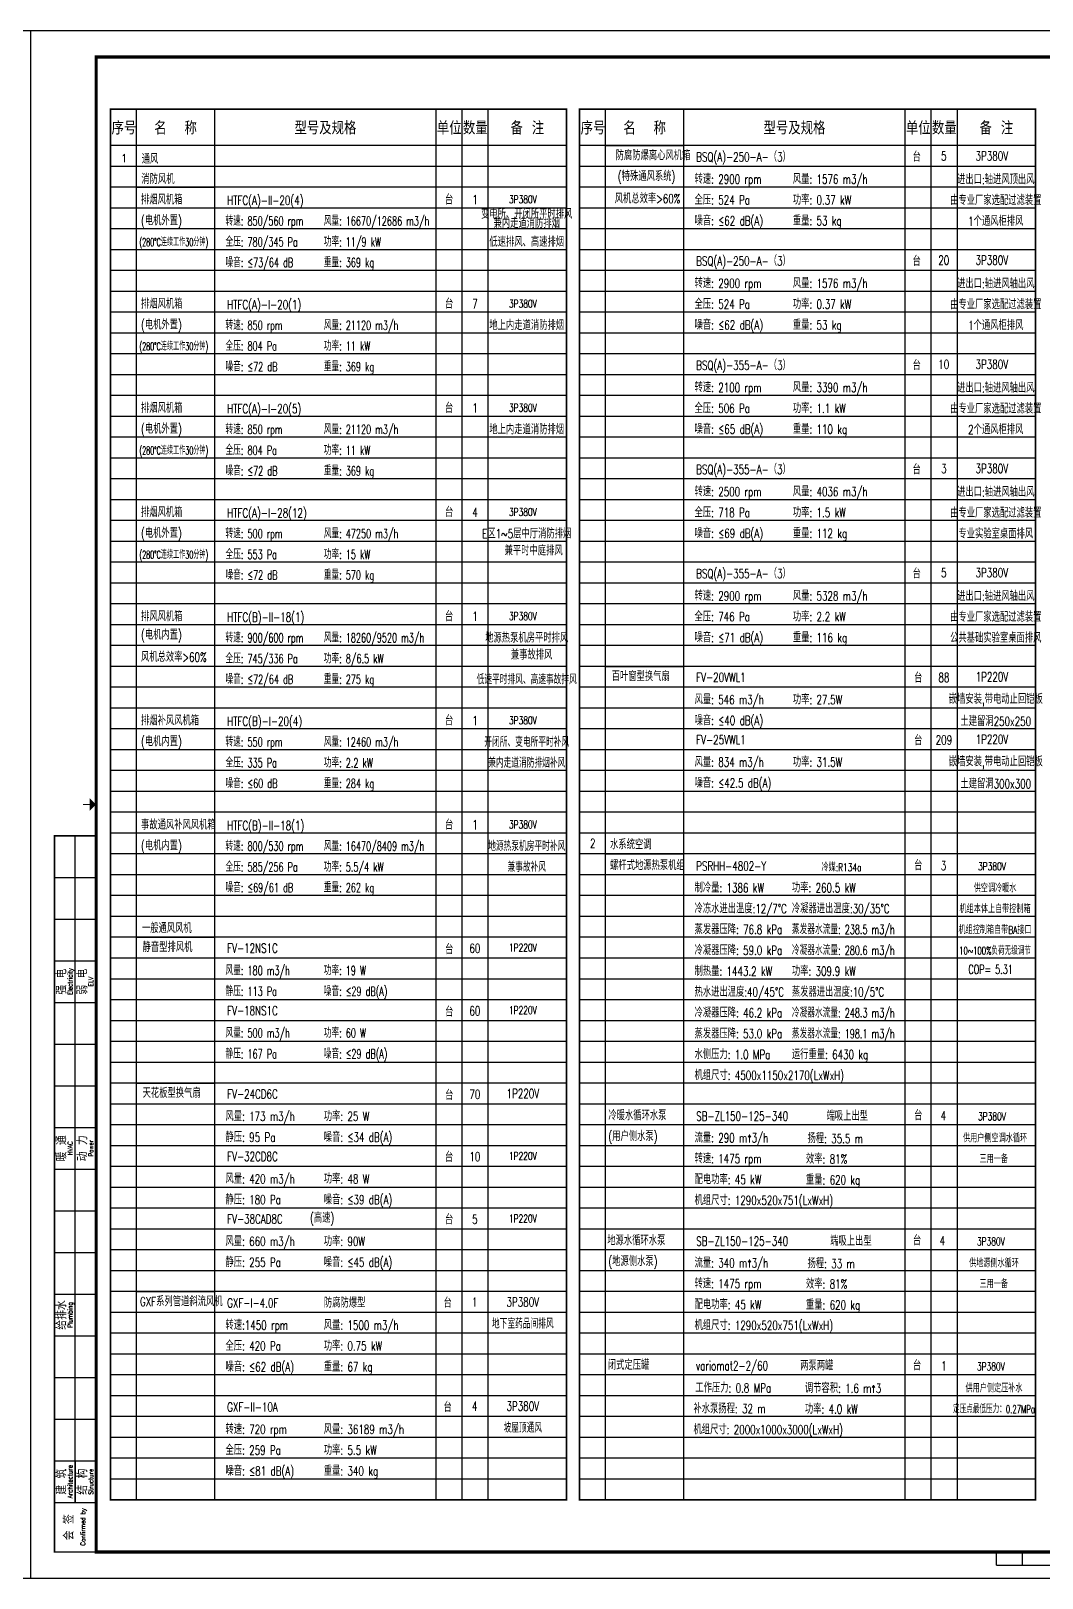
# Model space of a CAD drawing. Extents: x -345393 to -54719, y 203828 to 476815.
# Drawn here: x -261293 to -222493, y 410839 to 470239 of the extents above; entities that cross this region are included whole.
import ezdxf
from ezdxf.enums import TextEntityAlignment as Align

# ---------------------------------------------------------------- set-up
doc = ezdxf.new("R2010")
doc.units = 0
doc.header["$LTSCALE"] = 1000
doc.header["$MEASUREMENT"] = 0
doc.layers.get('0').update_dxf_attribs({"color": 252, "linetype": 'CONTINUOUS'})
doc.layers.get('Defpoints').update_dxf_attribs({"color": 252, "linetype": 'CONTINUOUS'})
doc.layers.add('图框', color=252, linetype='CONTINUOUS')
doc.layers.add('暖通-公共-材料表', color=3, linetype='CONTINUOUS')
doc.styles.add('HZ-ZG', font='romans.shx', dxfattribs={"width": 0.8, "bigfont": 'hzf.shx'})
doc.styles.add('M-TEXT2', font='romanc.shx', dxfattribs={"width": 0.8, "bigfont": 'hzf.shx'})
doc.styles.add('TKZ2_tjkts.shx', font='tjromant.shx', dxfattribs={"bigfont": 'tjkts.shx'})

# ---------------------------------------------------------------- blocks, each defined once
blk = doc.blocks.new('材料表')
for p, q in [((1000, 0), (1000, 53400)), ((4000, 0), (4000, 53400)), ((12500, 0), (12500, 53400)), ((13500, 0), (13500, 53400)), ((14500, 0), (14500, 53400)), ((17500, 52000), (0, 52000)), ((17500, 51200), (0, 51200)), ((17500, 50400), (0, 50400)), ((17500, 49600), (0, 49600)), ((17500, 48800), (0, 48800)), ((17500, 48000), (0, 48000)), ((17500, 47200), (0, 47200)), ((17500, 46400), (0, 46400)), ((17500, 45600), (0, 45600)), ((17500, 44800), (0, 44800)), ((17500, 44000), (0, 44000)), ((17500, 43200), (0, 43200)), ((17500, 42400), (0, 42400)), ((17500, 41600), (0, 41600)), ((17500, 40800), (0, 40800)), ((17500, 40000), (0, 40000)), ((17500, 39200), (0, 39200)), ((17500, 38400), (0, 38400)), ((17500, 37600), (0, 37600)), ((17500, 36800), (0, 36800)), ((17500, 36000), (0, 36000)), ((17500, 35200), (0, 35200)), ((17500, 34400), (0, 34400)), ((17500, 33600), (0, 33600)), ((17500, 32800), (0, 32800)), ((17500, 32000), (0, 32000)), ((17500, 31200), (0, 31200)), ((17500, 30400), (0, 30400)), ((17500, 29600), (0, 29600)), ((17500, 28800), (0, 28800)), ((17500, 28000), (0, 28000)), ((17500, 27200), (0, 27200)), ((17500, 26400), (0, 26400)), ((17500, 25600), (0, 25600)), ((17500, 24800), (0, 24800)), ((17500, 24000), (0, 24000)), ((17500, 23200), (0, 23200)), ((17500, 22400), (0, 22400)), ((17500, 21600), (0, 21600)), ((17500, 20800), (0, 20800)), ((17500, 20000), (0, 20000)), ((17500, 19200), (0, 19200)), ((17500, 18400), (0, 18400)), ((17500, 17600), (0, 17600)), ((17500, 16800), (0, 16800)), ((17500, 16000), (0, 16000)), ((17500, 15200), (0, 15200)), ((17500, 14400), (0, 14400)), ((17500, 13600), (0, 13600)), ((17500, 12800), (0, 12800)), ((17500, 12000), (0, 12000)), ((17500, 11200), (0, 11200)), ((17500, 10400), (0, 10400)), ((17500, 9600), (0, 9600)), ((17500, 8800), (0, 8800)), ((17500, 8000), (0, 8000)), ((17500, 7200), (0, 7200)), ((17500, 6400), (0, 6400)), ((17500, 5600), (0, 5600)), ((17500, 4800), (0, 4800)), ((17500, 4000), (0, 4000)), ((17500, 3200), (0, 3200)), ((17500, 2400), (0, 2400)), ((17500, 1600), (0, 1600)), ((17500, 800), (0, 800))]:
    blk.add_line(p, q)
at = {"const_width": 60}
blk.add_lwpolyline([(0, 53400), (17500, 53400), (17500, 0), (0, 0)], close=True, dxfattribs=at)
at = {"style": 'TKZ2_tjkts.shx'}
for s, p in [('序号', (521, 52700)), ('名  称', (2500, 52700)), ('型号及规格', (8250, 52700)), ('单位', (13000, 52700)), ('数量', (14000, 52700)), ('备 注', (16000, 52700))]:
    blk.add_text(s, height=500, dxfattribs=at).set_placement(p, align=Align.MIDDLE)

msp = doc.modelspace()

# ---------------------------------------------------------------- linework, layer by layer
for p, q in [((-259592.68459, 413739.01057), (-259592.68459, 439339.01057)), ((-260392.68459, 437739.01057), (-258792.68459, 437739.01057)), ((-260392.68459, 436139.01057), (-258792.68459, 436139.01057)), ((-260392.68459, 434539.01057), (-258792.68459, 434539.01057)), ((-260392.68459, 432939.01057), (-258792.68459, 432939.01057)), ((-260392.68459, 431339.01057), (-258792.68459, 431339.01057)), ((-260392.68459, 429739.01057), (-258792.68459, 429739.01057)), ((-260392.68459, 428139.01057), (-258792.68459, 428139.01057)), ((-260392.68459, 426539.01057), (-258792.68459, 426539.01057)), ((-260392.68459, 424939.01057), (-258792.68459, 424939.01057)), ((-260392.68459, 423339.01057), (-258792.68459, 423339.01057)), ((-260392.68459, 421739.01057), (-258792.68459, 421739.01057)), ((-260392.68459, 420139.01057), (-258792.68459, 420139.01057)), ((-260392.68459, 418539.01057), (-258792.68459, 418539.01057)), ((-260392.68459, 416939.01057), (-258792.68459, 416939.01057)), ((-260392.68459, 415339.01057), (-258792.68459, 415339.01057)), ((-259592.68459, 415339.01057), (-259592.68459, 413739.01057)), ((-260392.68459, 413739.01057), (-258792.68459, 413739.01057))]:
    msp.add_line(p, q)
at = {"layer": 'Defpoints'}
msp.add_lwpolyline([(-258792.68459, 469239.01057), (-186192.68459, 469239.01057), (-186192.68459, 411839.01057), (-258792.68459, 411839.01057)], close=True, dxfattribs=at)
msp.add_lwpolyline([(-258792.68459, 469239.01057), (-186192.68459, 469239.01057), (-186192.68459, 411839.01057), (-258792.68459, 411839.01057)], close=True, dxfattribs=at)
at = {"layer": '图框'}
for p, q in [((-261292.68459, 470239.01057), (-345392.68459, 470239.01057)), ((-261292.68459, 410839.01057), (-261292.68459, 470239.01057)), ((-177192.68459, 470239.01057), (-261292.68459, 470239.01057)), ((-261292.68459, 410839.01057), (-261292.68459, 470239.01057)), ((-224242.68459, 411339.01057), (-224242.68459, 411839.01057)), ((-223242.68459, 411339.01057), (-223242.68459, 411839.01057)), ((-224242.68459, 411339.01057), (-214242.68459, 411339.01057)), ((-345392.68459, 410839.01057), (-261292.68459, 410839.01057)), ((-261292.68459, 410839.01057), (-177192.68459, 410839.01057))]:
    msp.add_line(p, q, dxfattribs=at)
at = {"layer": '图框', "const_width": 120}
msp.add_lwpolyline([(-178192.68459, 469239.01057), (-258792.68459, 469239.01057), (-258792.68459, 411839.01057), (-178192.68459, 411839.01057)], close=True, dxfattribs=at)
at = {"layer": '图框'}
for points, const_width in [([(-259042.68459, 440539.01057), (-259292.68459, 440539.01057)], 30), ([(-258792.68459, 411839.01057), (-260392.68459, 411839.01057), (-260392.68459, 439339.01057), (-258792.68459, 439339.01057)], 60)]:
    msp.add_lwpolyline(points, dxfattribs=dict(at, const_width=const_width))
msp.add_solid([(-259042.68459, 440289.01057), (-259042.68459, 440789.01057), (-258792.68459, 440539.01057)], dxfattribs=at)
at = {"layer": '暖通-公共-材料表'}
for p, q in [((-239242.68459, 465839.01057), (-236242.68459, 465839.01057)), ((-257242.68459, 464239.01057), (-254242.68459, 464239.01057)), ((-239242.68459, 445839.01057), (-236242.68459, 445839.01057)), ((-239242.68459, 438639.01057), (-236242.68459, 438639.01057)), ((-239242.68459, 438639.01057), (-236242.68459, 438639.01057)), ((-239242.68459, 438639.01057), (-236242.68459, 438639.01057)), ((-239242.68459, 438639.01057), (-236242.68459, 438639.01057)), ((-257242.68459, 435439.01057), (-254242.68459, 435439.01057)), ((-257242.68459, 429839.01057), (-254242.68459, 429839.01057)), ((-257242.68459, 421839.01057), (-254242.68459, 421839.01057))]:
    msp.add_line(p, q, dxfattribs=at)

# ---------------------------------------------------------------- block references
for p in [(-258242.68459, 413839.01057), (-240242.68459, 413839.01057)]:
    msp.add_blockref('材料表', p)

# ---------------------------------------------------------------- texts
at = {"style": 'TKZ2_tjkts.shx', "width": 0.8}
for s, p in [('Electricity', (-259790.24222, 433739.01057)), ('ELV', (-258990.24222, 433739.01057)), ('HVAC', (-259790.24222, 427339.01057)), ('Power', (-258990.24222, 427339.01057)), ('Plumbing', (-259790.24222, 420939.01057)), ('Architecture', (-259790.24222, 414539.01057)), ('Structure', (-258990.24222, 414539.01057)), ('Confirmed by', (-259297.89161, 412800.16762))]:
    msp.add_text(s, height=180, rotation=90, dxfattribs=at).set_placement(p, align=Align.MIDDLE_CENTER)
at = {"style": 'TKZ2_tjkts.shx'}
for s, p in [('强 电', (-260113.34463, 433739.01057)), ('弱 电', (-259313.34463, 433739.01057)), ('暖 通', (-260113.34463, 427339.01057)), ('动 力', (-259313.34463, 427339.01057)), ('给排水', (-260113.34463, 420939.01057)), ('建 筑', (-260113.34463, 414539.01057)), ('结 构', (-259313.34463, 414539.01057)), ('会 签', (-259830.92024, 412789.01057))]:
    msp.add_text(s, height=360, rotation=90, dxfattribs=at).set_placement(p, align=Align.MIDDLE_CENTER)
at = {"layer": '暖通-公共-材料表', "style": 'M-TEXT2'}
msp.add_text('1', height=300, dxfattribs=at).set_placement((-257839.16067, 465205.62862))
for s, height, width, p in [('通风', 350, 0.7, (-257044.82662, 465143.56586)), ('防腐防爆离心风机箱', 350, 0.7, (-238856.86547, 465279.20509)), ('消防风机', 350, 0.7, (-257056.40805, 464368.56916)), ('(特殊通风系统)', 350, 0.7, (-238770.50599, 464479.20509)), ('排烟风机箱', 350, 0.7, (-257070.29189, 463580.39874)), ('HTFC(A)-II-20(4)', 350, 0.7, (-253763.72383, 463558.0749)), ('风机总效率>60%', 350, 0.7, (-238891.18799, 463621.75691)), ('(电机外置)', 350, 0.7, (-257070.29189, 462780.39874)), ('转速: 850/560 rpm', 350, 0.65, (-253828.42802, 462764.4224)), ('风量: 16670/12686 m3/h', 350, 0.65, (-250056.95083, 462764.4224)), ('(280%%DC连续工作30分钟)', 300, 0.6, (-257133.82861, 461980.39874)), ('全压: 780/345 Pa', 350, 0.65, (-253828.42802, 461964.4224)), ('功率: 11/9 kW', 350, 0.65, (-250056.95083, 461964.4224)), ('噪音: ≤73/64 dB', 350, 0.65, (-253828.42802, 461173.06424)), ('重量: 369 kg', 350, 0.65, (-250056.95083, 461173.06424)), ('排烟风机箱', 350, 0.7, (-257070.29189, 459580.39874)), ('HTFC(A)-I-20(1)', 350, 0.7, (-253763.72383, 459558.0749)), ('(电机外置)', 350, 0.7, (-257070.29189, 458780.39874)), ('风量: 21120 m3/h', 350, 0.65, (-250056.95083, 458764.4224)), ('转速: 850 rpm', 350, 0.65, (-253828.42802, 458764.4224)), ('(280%%DC连续工作30分钟)', 300, 0.6, (-257133.82861, 457980.39874)), ('全压: 804 Pa', 350, 0.65, (-253828.42802, 457964.4224)), ('功率: 11 kW', 350, 0.65, (-250056.95083, 457964.4224)), ('噪音: ≤72 dB', 350, 0.65, (-253828.42802, 457173.06424)), ('重量: 369 kg', 350, 0.65, (-250056.95083, 457173.06424)), ('排烟风机箱', 350, 0.7, (-257070.29189, 455580.39874)), ('HTFC(A)-I-20(5)', 350, 0.7, (-253763.72383, 455558.0749)), ('(电机外置)', 350, 0.7, (-257070.29189, 454780.39874)), ('转速: 850 rpm', 350, 0.65, (-253828.42802, 454764.4224)), ('风量: 21120 m3/h', 350, 0.65, (-250056.95083, 454764.4224)), ('(280%%DC连续工作30分钟)', 300, 0.6, (-257133.82861, 453980.39874)), ('全压: 804 Pa', 350, 0.65, (-253828.42802, 453964.4224)), ('功率: 11 kW', 350, 0.65, (-250056.95083, 453964.4224)), ('噪音: ≤72 dB', 350, 0.65, (-253828.42802, 453173.06424)), ('重量: 369 kg', 350, 0.65, (-250056.95083, 453173.06424)), ('排烟风机箱', 350, 0.7, (-257070.29189, 451580.39874)), ('HTFC(A)-I-28(12)', 350, 0.7, (-253763.72383, 451558.0749)), ('(电机外置)', 350, 0.7, (-257070.29189, 450780.39874)), ('转速: 500 rpm', 350, 0.65, (-253828.42802, 450764.4224)), ('风量: 47250 m3/h', 350, 0.65, (-250056.95083, 450764.4224)), ('(280%%DC连续工作30分钟)', 300, 0.6, (-257133.82861, 449980.39874)), ('全压: 553 Pa', 350, 0.65, (-253828.42802, 449964.4224)), ('功率: 15 kW', 350, 0.65, (-250056.95083, 449964.4224)), ('兼平时中庭排风', 350, 0.7, (-243117.6105, 450105.99207)), ('噪音: ≤72 dB', 350, 0.65, (-253828.42802, 449173.06424)), ('重量: 570 kg', 350, 0.65, (-250056.95083, 449173.06424)), ('排风风机箱', 350, 0.7, (-257070.29189, 447580.39874)), ('HTFC(B)-II-18(1)', 350, 0.7, (-253763.72383, 447558.0749)), ('(电机内置)', 350, 0.7, (-257070.29189, 446876.08405)), ('转速: 900/600 rpm', 350, 0.65, (-253828.42802, 446764.4224)), ('风量: 18260/9520 m3/h', 350, 0.65, (-250056.95083, 446764.4224)), ('风机总效率>60%', 350, 0.7, (-257070.29189, 446021.75691)), ('全压: 745/336 Pa', 350, 0.65, (-253828.42802, 445964.4224)), ('功率: 8/6.5 kW', 350, 0.65, (-250056.95083, 445964.4224)), ('兼事故排风', 350, 0.7, (-242875.78989, 446105.99207)), ('噪音: ≤72/64 dB', 350, 0.65, (-253828.42802, 445173.06424)), ('重量: 275 kg', 350, 0.65, (-250056.95083, 445173.06424)), ('百叶窗型换气扇', 350, 0.7, (-239008.57644, 445279.76122)), ('FV-20VWL1', 350, 0.7, (-235763.72383, 445249.43307)), ('风量: 546 m3/h', 350, 0.7, (-235828.42802, 444389.4224)), ('功率: 27.5W', 350, 0.7, (-232056.95083, 444389.4224)), ('排烟补风风机箱', 350, 0.7, (-257070.29189, 443580.39874)), ('HTFC(B)-I-20(4)', 350, 0.7, (-253763.72383, 443558.0749)), ('噪音: ≤40 dB(A)', 350, 0.7, (-235827.50872, 443589.4224)), ('(电机内置)', 350, 0.7, (-257070.29189, 442780.39874)), ('转速: 550 rpm', 350, 0.65, (-253828.42802, 442764.4224)), ('风量: 12460 m3/h', 350, 0.65, (-250056.95083, 442764.4224)), ('FV-25VWL1', 350, 0.7, (-235763.72383, 442849.43307)), ('全压: 335 Pa', 350, 0.65, (-253828.42802, 441964.4224)), ('功率: 2.2 kW', 350, 0.65, (-250056.95083, 441964.4224)), ('风量: 834 m3/h', 350, 0.7, (-235828.42802, 441989.4224)), ('功率: 31.5W', 350, 0.7, (-232056.95083, 441989.4224)), ('噪音: ≤60 dB', 350, 0.65, (-253828.42802, 441173.06424)), ('重量: 284 kg', 350, 0.65, (-250056.95083, 441173.06424)), ('噪音: ≤42.5 dB(A)', 350, 0.7, (-235827.50872, 441189.4224)), ('事故通风补风风机箱', 350, 0.7, (-257070.29189, 439580.39874)), ('HTFC(B)-II-18(1)', 350, 0.7, (-253763.72383, 439558.0749)), ('(电机内置)', 350, 0.7, (-257070.29189, 438780.39874)), ('转速: 800/530 rpm', 350, 0.65, (-253828.42802, 438764.4224)), ('风量: 16470/8409 m3/h', 350, 0.65, (-250056.95083, 438764.4224)), ('2', 350, 0.7, (-239839.16067, 438870.96929)), ('水系统空调', 350, 0.7, (-239070.29189, 438821.75691)), ('全压: 585/256 Pa', 350, 0.65, (-253828.42802, 437964.4224)), ('功率: 5.5/4 kW', 350, 0.65, (-250056.95083, 437964.4224)), ('螺杆式地源热泵机组', 350, 0.7, (-239070.29189, 438021.75691)), ('PSRHH-4802-Y', 350, 0.7, (-235763.72383, 437999.43307)), ('噪音: ≤69/61 dB', 350, 0.65, (-253828.42802, 437173.06424)), ('重量: 262 kg', 350, 0.65, (-250056.95083, 437173.06424)), ('制冷量: 1386 kW', 350, 0.7, (-235828.42802, 437164.4224)), ('功率: 260.5 kW', 350, 0.7, (-232093.00958, 437164.4224)), ('冷冻水进出温度:12/7%%DC', 350, 0.7, (-235828.42802, 436364.4224)), ('冷凝器进出温度:30/35%%DC', 350, 0.7, (-232093.00958, 436364.4224)), ('一般通风风机', 350, 0.7, (-257035.96425, 435608.48029)), ('蒸发器压降: 76.8 kPa', 350, 0.7, (-235828.42802, 435564.4224)), ('蒸发器水流量: 238.5 m3/h', 350, 0.65, (-232093.00958, 435564.4224)), ('静音型排风机', 350, 0.7, (-257008.57644, 434879.76122)), ('FV-12NS1C', 350, 0.7, (-253763.72383, 434849.43307)), ('冷凝器压降: 59.0 kPa', 350, 0.7, (-235828.42802, 434764.4224)), ('冷凝器水流量: 280.6 m3/h', 350, 0.65, (-232093.00958, 434764.4224)), ('风量: 180 m3/h', 350, 0.65, (-253828.42802, 433989.4224)), ('功率: 19 W', 350, 0.65, (-250056.95083, 433989.4224)), ('制热量: 1443.2 kW', 350, 0.7, (-235828.42802, 433964.4224)), ('功率: 309.9 kW', 350, 0.7, (-232093.00958, 433964.4224)), ('静压: 113 Pa', 350, 0.65, (-253828.42802, 433189.4224)), ('噪音: ≤29 dB(A)', 350, 0.65, (-250056.95083, 433189.4224)), ('热水进出温度:40/45%%DC', 350, 0.7, (-235828.42802, 433164.4224)), ('蒸发器进出温度:10/5%%DC', 350, 0.7, (-232093.00958, 433164.4224)), ('FV-18NS1C', 350, 0.7, (-253763.72383, 432449.43307)), ('冷凝器压降: 46.2 kPa', 350, 0.7, (-235828.42802, 432364.4224)), ('冷凝器水流量: 248.3 m3/h', 350, 0.65, (-232093.00958, 432364.4224)), ('风量: 500 m3/h', 350, 0.65, (-253828.42802, 431589.4224)), ('功率: 60 W', 350, 0.65, (-250056.95083, 431589.4224)), ('蒸发器压降: 53.0 kPa', 350, 0.7, (-235828.42802, 431564.4224)), ('蒸发器水流量: 198.1 m3/h', 350, 0.65, (-232093.00958, 431564.4224)), ('静压: 167 Pa', 350, 0.65, (-253828.42802, 430789.4224)), ('噪音: ≤29 dB(A)', 350, 0.65, (-250056.95083, 430789.4224)), ('水侧压力: 1.0 MPa', 350, 0.7, (-235828.42802, 430764.4224)), ('运行重量: 6430 kg', 350, 0.7, (-232093.00958, 430764.4224)), ('机组尺寸: 4500x1150x2170(LxWxH)', 350, 0.7, (-235828.42802, 429964.4224)), ('天花板型换气扇', 350, 0.7, (-257008.57644, 429279.76122)), ('FV-24CD6C', 350, 0.7, (-253763.72383, 429249.43307)), ('风量: 173 m3/h', 350, 0.7, (-253828.42802, 428389.4224)), ('功率: 25 W', 350, 0.7, (-250056.95083, 428389.4224)), ('冷暖水循环水泵', 350, 0.7, (-239135.1652, 428421.75691)), ('SB-ZL150-125-340', 350, 0.7, (-235763.72383, 428399.43307)), ('端吸上出型', 350, 0.7, (-230763.23361, 428399.43307)), ('静压: 95 Pa', 350, 0.7, (-253828.42802, 427589.4224)), ('噪音: ≤34 dB(A)', 350, 0.7, (-250056.95083, 427589.4224)), ('(用户侧水泵)', 350, 0.7, (-239135.1652, 427621.75691)), ('流量: 290 m^ 3/h', 350, 0.7, (-235828.42802, 427564.4224)), ('扬程: 35.5 m', 350, 0.7, (-231492.36866, 427537.74752)), ('FV-32CD8C', 350, 0.7, (-253763.72383, 426849.43307)), ('转速: 1475 rpm', 350, 0.7, (-235828.42802, 426764.4224)), ('效率: 81%', 350, 0.7, (-231553.103, 426749.95521)), ('风量: 420 m3/h', 350, 0.7, (-253828.42802, 425989.4224)), ('功率: 48 W', 350, 0.7, (-250056.95083, 425989.4224)), ('配电功率: 45 kW', 350, 0.7, (-235828.42802, 425964.4224)), ('重量: 620 kg', 350, 0.7, (-231553.103, 425949.95521)), ('静压: 180 Pa', 350, 0.7, (-253828.42802, 425189.4224)), ('噪音: ≤39 dB(A)', 350, 0.7, (-250056.95083, 425189.4224)), ('机组尺寸: 1290x520x751(LxWxH)', 350, 0.7, (-235828.42802, 425164.4224)), ('FV-38CAD8C', 350, 0.7, (-253763.72383, 424449.43307)), ('(高速)', 350, 0.7, (-250582.94831, 424489.03417)), ('风量: 660 m3/h', 350, 0.7, (-253828.42802, 423589.4224)), ('功率: 90W', 350, 0.7, (-250056.95083, 423589.4224)), ('地源水循环水泵', 350, 0.7, (-239176.68329, 423621.75691)), ('SB-ZL150-125-340', 350, 0.7, (-235763.72383, 423599.43307)), ('端吸上出型', 350, 0.7, (-230623.52109, 423599.43307)), ('静压: 255 Pa', 350, 0.7, (-253828.42802, 422789.4224)), ('噪音: ≤45 dB(A)', 350, 0.7, (-250056.95083, 422789.4224)), ('(地源侧水泵)', 350, 0.7, (-239135.1652, 422821.75691)), ('流量: 340 m^ 3/h', 350, 0.7, (-235828.42802, 422764.4224)), ('扬程: 33 m', 350, 0.7, (-231492.36866, 422737.74752)), ('转速: 1475 rpm', 350, 0.7, (-235828.42802, 421964.4224)), ('效率: 81%', 350, 0.7, (-231553.103, 421949.95521)), ('GXF系列管道斜流风机', 350, 0.7, (-257107.73442, 421279.20509)), ('GXF-I-4.0F', 350, 0.7, (-253763.72383, 421228.19817)), ('防腐防爆型', 350, 0.7, (-250051.50293, 421228.19817)), ('配电功率: 45 kW', 350, 0.7, (-235828.42802, 421164.4224)), ('重量: 620 kg', 350, 0.7, (-231553.103, 421149.95521)), ('转速:1450 rpm', 350, 0.7, (-253828.42802, 420373.06424)), ('风量: 1500 m3/h', 350, 0.7, (-250056.95083, 420373.06424)), ('机组尺寸: 1290x520x751(LxWxH)', 350, 0.7, (-235828.42802, 420364.4224)), ('全压: 420 Pa', 350, 0.7, (-253828.42802, 419573.06424)), ('功率: 0.75 kW', 350, 0.7, (-250056.95083, 419573.06424)), ('噪音: ≤62 dB(A)', 350, 0.7, (-253828.42802, 418773.06424)), ('重量: 67 kg', 350, 0.7, (-250056.95083, 418773.06424)), ('闭式定压罐', 350, 0.7, (-239155.91911, 418839.57761)), ('variomat2-2/60', 350, 0.7, (-235778.75074, 418814.23841)), ('两泵两罐', 350, 0.7, (-231776.75647, 418814.23841)), ('1', 350, 0.7, (-226358.68056, 418810.29213)), ('工作压力: 0.8 MPa', 350, 0.7, (-235798.17043, 417964.4224)), ('调节容积: 1.6 m^ 3', 350, 0.7, (-231594.62108, 417949.95521)), ('GXF-II-10A', 350, 0.7, (-253763.72383, 417228.19817)), ('补水泵扬程: 32 m', 350, 0.7, (-235869.94611, 417164.4224)), ('功率: 4.0 kW', 350, 0.7, (-231594.62108, 417149.95521)), ('转速: 720 rpm', 350, 0.7, (-253828.42802, 416373.06424)), ('风量: 36189 m3/h', 350, 0.7, (-250056.95083, 416373.06424)), ('机组尺寸: 2000x1000x3000(LxWxH)', 350, 0.7, (-235869.94611, 416364.4224)), ('全压: 259 Pa', 350, 0.7, (-253828.42802, 415573.06424)), ('功率: 5.5 kW', 350, 0.7, (-250056.95083, 415573.06424)), ('噪音: ≤81 dB(A)', 350, 0.7, (-253828.42802, 414773.06424)), ('重量: 340 kg', 350, 0.7, (-250056.95083, 414773.06424))]:
    msp.add_text(s, height=height, dxfattribs=dict(at, width=width)).set_placement(p)
at = {"layer": '暖通-公共-材料表', "color": 10, "style": 'M-TEXT2', "width": 0.7}
for s, p in [('BSQ(A)-250-A-（3）', (-235763.72383, 465228.19817)), ('转速: 2900 rpm', (-235828.42802, 464373.06424)), ('风量: 1576 m3/h', (-232056.95083, 464373.06424)), ('全压: 524 Pa', (-235828.42802, 463573.06424)), ('功率: 0.37 kW', (-232056.95083, 463573.06424)), ('噪音: ≤62 dB(A)', (-235828.42802, 462773.06424)), ('重量: 53 kg', (-232056.95083, 462773.06424)), ('BSQ(A)-250-A-（3）', (-235763.72383, 461228.19817)), ('转速: 2900 rpm', (-235828.42802, 460373.06424)), ('风量: 1576 m3/h', (-232056.95083, 460373.06424)), ('全压: 524 Pa', (-235828.42802, 459573.06424)), ('功率: 0.37 kW', (-232056.95083, 459573.06424)), ('噪音: ≤62 dB(A)', (-235828.42802, 458773.06424)), ('重量: 53 kg', (-232056.95083, 458773.06424)), ('BSQ(A)-355-A-（3）', (-235763.72383, 457228.19817)), ('风量: 3390 m3/h', (-232056.95083, 456373.06424)), ('转速: 2100 rpm', (-235828.42802, 456373.06424)), ('全压: 506 Pa', (-235828.42802, 455573.06424)), ('功率: 1.1 kW', (-232056.95083, 455573.06424)), ('噪音: ≤65 dB(A)', (-235828.42802, 454773.06424)), ('重量: 110 kg', (-232056.95083, 454773.06424)), ('BSQ(A)-355-A-（3）', (-235763.72383, 453228.19817)), ('转速: 2500 rpm', (-235828.42802, 452373.06424)), ('风量: 4036 m3/h', (-232056.95083, 452373.06424)), ('全压: 718 Pa', (-235828.42802, 451573.06424)), ('功率: 1.5 kW', (-232056.95083, 451573.06424)), ('噪音: ≤69 dB(A)', (-235828.42802, 450773.06424)), ('重量: 112 kg', (-232056.95083, 450773.06424)), ('BSQ(A)-355-A-（3）', (-235763.72383, 449228.19817)), ('转速: 2900 rpm', (-235828.42802, 448373.06424)), ('风量: 5328 m3/h', (-232056.95083, 448373.06424)), ('全压: 746 Pa', (-235828.42802, 447573.06424)), ('功率: 2.2 kW', (-232056.95083, 447573.06424)), ('噪音: ≤71 dB(A)', (-235828.42802, 446773.06424)), ('重量: 116 kg', (-232056.95083, 446773.06424))]:
    msp.add_text(s, height=350, dxfattribs=at).set_placement(p)
for s, p in [('台', (-227301.88243, 465434.29453)), ('5', (-226264.01944, 465437.10678)), ('3P380V', (-224418.00314, 465438.69621)), ('进出口:轴进风顶出风', (-224267.82072, 464570.6957)), ('由专业厂家选配过滤装置', (-224267.82072, 463770.6957)), ('1个通风柜排风', (-224267.82072, 462970.6957)), ('台', (-227301.88243, 461434.29453)), ('20', (-226264.01944, 461437.10678)), ('3P380V', (-224418.00314, 461438.69621)), ('进出口:轴进风轴出风', (-224267.82072, 460570.6957)), ('由专业厂家选配过滤装置', (-224267.82072, 459770.6957)), ('1个通风柜排风', (-224267.82072, 458970.6957)), ('台', (-227301.88243, 457434.29453)), ('10', (-226264.01944, 457437.10678)), ('3P380V', (-224418.00314, 457438.69621)), ('进出口:轴进风轴出风', (-224267.82072, 456570.6957)), ('由专业厂家选配过滤装置', (-224267.82072, 455770.6957)), ('2个通风柜排风', (-224267.82072, 454970.6957)), ('台', (-227301.88243, 453434.29453)), ('3', (-226264.01944, 453437.10678)), ('3P380V', (-224418.00314, 453438.69621)), ('进出口:轴进风轴出风', (-224267.82072, 452570.6957)), ('由专业厂家选配过滤装置', (-224267.82072, 451770.6957)), ('专业实验室桌面排风', (-224267.82072, 450970.6957)), ('台', (-227301.88243, 449434.29453)), ('5', (-226264.01944, 449437.10678)), ('3P380V', (-224418.00314, 449438.69621)), ('进出口:轴进风轴出风', (-224267.82072, 448570.6957)), ('由专业厂家选配过滤装置', (-224267.82072, 447770.6957)), ('公共基础实验室桌面排风', (-224267.82072, 446970.6957))]:
    msp.add_text(s, height=350, dxfattribs=at).set_placement(p, align=Align.MIDDLE)
at = {"layer": '暖通-公共-材料表'}
for s, height, style, width, p in [('台', 350, 'M-TEXT2', 0.7, (-245244.45529, 463792.93636)), ('1', 350, 'M-TEXT2', 0.7, (-244249.63114, 463760.18134)), ('3P380V', 300, 'M-TEXT2', 0.7, (-242413.80124, 463770.6957)), ('变电所、开闭所平时排风', 350, 'M-TEXT2', 0.7, (-242267.82072, 463246.01037)), ('兼内走道消防排烟', 350, 'M-TEXT2', 0.7, (-242267.82072, 462889.13029)), ('低速排风、高速排烟', 350, 'M-TEXT2', 0.7, (-242267.82072, 462170.6957)), ('台', 350, 'M-TEXT2', 0.7, (-245244.45529, 459792.93636)), ('7', 350, 'M-TEXT2', 0.7, (-244249.63114, 459760.18134)), ('3P380V', 300, 'M-TEXT2', 0.7, (-242413.80124, 459770.6957)), ('地上内走道消防排烟', 350, 'M-TEXT2', 0.7, (-242267.82072, 458970.6957)), ('台', 350, 'M-TEXT2', 0.7, (-245244.45529, 455792.93636)), ('1', 350, 'M-TEXT2', 0.7, (-244249.63114, 455760.18134)), ('3P380V', 300, 'M-TEXT2', 0.7, (-242413.80124, 455770.6957)), ('地上内走道消防排烟', 350, 'M-TEXT2', 0.7, (-242267.82072, 454970.6957)), ('台', 350, 'M-TEXT2', 0.7, (-245244.45529, 451792.93636)), ('4', 350, 'M-TEXT2', 0.7, (-244249.63114, 451760.18134)), ('3P380V', 300, 'M-TEXT2', 0.7, (-242413.80124, 451770.6957)), ('E区1~5层中厅消防排烟', 350, 'M-TEXT2', 0.7, (-242267.82072, 450970.6957)), ('台', 350, 'M-TEXT2', 0.7, (-245244.45529, 447792.93636)), ('1', 350, 'M-TEXT2', 0.7, (-244249.63114, 447760.18134)), ('3P380V', 300, 'M-TEXT2', 0.7, (-242413.80124, 447770.6957)), ('地源热泵机房平时排风', 350, 'M-TEXT2', 0.7, (-242267.82072, 446970.6957)), ('低速平时排风、高速事故排风', 350, 'M-TEXT2', 0.65, (-242267.82072, 445370.6957)), ('台', 350, 'M-TEXT2', 0.7, (-227244.45529, 445434.29453)), ('88', 350, 'M-TEXT2', 0.7, (-226258.55087, 445415.30331)), ('1P220V', 350, 'M-TEXT2', 0.7, (-224413.80124, 445441.38296)), ('嵌墙安装,带电动止回铠板', 350, 'M-TEXT2', 0.7, (-224267.82072, 444570.6957)), ('台', 350, 'M-TEXT2', 0.7, (-245244.45529, 443792.93636)), ('1', 350, 'M-TEXT2', 0.7, (-244249.63114, 443760.18134)), ('3P380V', 300, 'M-TEXT2', 0.7, (-242413.80124, 443770.6957)), ('土建留洞250x250', 350, 'M-TEXT2', 0.7, (-224267.82072, 443770.6957)), ('开闭所、变电所平时补风', 350, 'M-TEXT2', 0.65, (-242267.82072, 442970.6957)), ('台', 350, 'M-TEXT2', 0.7, (-227244.45529, 443034.29453)), ('209', 350, 'M-TEXT2', 0.7, (-226258.55087, 443015.30331)), ('1P220V', 350, 'M-TEXT2', 0.7, (-224413.80124, 443041.38296)), ('兼内走道消防排烟补风', 350, 'M-TEXT2', 0.65, (-242267.82072, 442170.6957)), ('嵌墙安装,带电动止回铠板', 350, 'M-TEXT2', 0.7, (-224267.82072, 442170.6957)), ('土建留洞300x300', 350, 'M-TEXT2', 0.7, (-224267.82072, 441370.6957)), ('台', 350, 'M-TEXT2', 0.7, (-245244.45529, 439792.93636)), ('1', 350, 'M-TEXT2', 0.7, (-244249.63114, 439760.18134)), ('3P380V', 300, 'M-TEXT2', 0.7, (-242413.80124, 439770.6957)), ('地源热泵机房平时补风', 350, 'M-TEXT2', 0.65, (-242267.82072, 438970.6957)), ('台', 350, 'M-TEXT2', 0.7, (-227244.45529, 438234.29453)), ('兼事故补风', 350, 'M-TEXT2', 0.65, (-242267.82072, 438170.6957)), ('冷媒:R134a', 300, 'M-TEXT2', 0.7, (-230187.45301, 438162.05386)), ('3', 350, 'M-TEXT2', 0.7, (-226276.47315, 438193.27121)), ('3P380V', 300, 'M-TEXT2', 0.7, (-224413.80124, 438162.05386)), ('供空调冷暖水', 300, 'M-TEXT2', 0.7, (-224294.88148, 437362.05386)), ('机组本体上自带控制箱', 300, 'M-TEXT2', 0.7, (-224294.88148, 436562.05386)), ('机组控制箱自带BA接口', 300, 'M-TEXT2', 0.7, (-224294.88148, 435762.05386)), ('台', 350, 'M-TEXT2', 0.7, (-245243.76093, 435009.9259)), ('60', 350, 'M-TEXT2', 0.7, (-244258.55087, 435015.30331)), ('1P220V', 300, 'M-TEXT2', 0.7, (-242413.80124, 435041.38296)), ('10~100%负荷无级调节', 300, 'M-TEXT2', 0.65, (-224294.88148, 434962.05386)), ('COP=', 350, 'HZ-ZG', 0.65, (-224881.41485, 434208.17429)), ('5.31', 350, 'HZ-ZG', 0.65, (-223952.08138, 434208.17429)), ('台', 350, 'M-TEXT2', 0.7, (-245243.76093, 432609.9259)), ('60', 350, 'M-TEXT2', 0.7, (-244258.55087, 432615.30331)), ('1P220V', 300, 'M-TEXT2', 0.7, (-242413.80124, 432641.38296)), ('台', 350, 'M-TEXT2', 0.7, (-245243.76093, 429409.9259)), ('70', 350, 'M-TEXT2', 0.7, (-244258.55087, 429415.30331)), ('1P220V', 350, 'M-TEXT2', 0.7, (-242413.80124, 429441.38296)), ('台', 350, 'M-TEXT2', 0.7, (-227244.45529, 428634.29453)), ('4', 350, 'M-TEXT2', 0.7, (-226276.47315, 428593.27121)), ('3P380V', 300, 'M-TEXT2', 0.7, (-224413.80124, 428562.05386)), ('供用户侧空调水循环', 300, 'M-TEXT2', 0.7, (-224294.88148, 427762.05386)), ('台', 350, 'M-TEXT2', 0.7, (-245244.45529, 427034.29453)), ('10', 350, 'M-TEXT2', 0.7, (-244258.55087, 427015.30331)), ('1P220V', 300, 'M-TEXT2', 0.7, (-242413.80124, 427041.38296)), ('三用一备', 300, 'M-TEXT2', 0.7, (-224344.90368, 426962.05386)), ('台', 350, 'M-TEXT2', 0.7, (-245244.45529, 424634.29453)), ('5', 350, 'M-TEXT2', 0.7, (-244258.55087, 424615.30331)), ('1P220V', 300, 'M-TEXT2', 0.7, (-242413.80124, 424641.38296)), ('台', 350, 'M-TEXT2', 0.7, (-227285.97338, 423834.29453)), ('4', 350, 'M-TEXT2', 0.7, (-226317.99123, 423793.27121)), ('3P380V', 300, 'M-TEXT2', 0.7, (-224455.31932, 423762.05386)), ('供地源侧水循环', 300, 'M-TEXT2', 0.7, (-224336.39956, 422962.05386)), ('三用一备', 300, 'M-TEXT2', 0.7, (-224344.90368, 422162.05386)), ('台', 350, 'M-TEXT2', 0.7, (-245301.88243, 421434.29453)), ('1', 350, 'M-TEXT2', 0.7, (-244264.01944, 421437.10678)), ('3P380V', 350, 'M-TEXT2', 0.7, (-242418.00314, 421438.69621)), ('地下室药品间排风', 350, 'M-TEXT2', 0.65, (-242418.00314, 420638.69621)), ('台', 350, 'M-TEXT2', 0.7, (-227285.97338, 419034.29453)), ('3P380V', 300, 'M-TEXT2', 0.7, (-224455.31932, 418962.05386)), ('供用户侧定压补水', 300, 'M-TEXT2', 0.7, (-224336.39956, 418162.05386)), ('台', 350, 'M-TEXT2', 0.7, (-245301.88243, 417434.29453)), ('4', 350, 'M-TEXT2', 0.7, (-244264.01944, 417437.10678)), ('3P380V', 350, 'M-TEXT2', 0.7, (-242418.00314, 417438.69621)), ('定压点最低压力：0.27MPa', 300, 'M-TEXT2', 0.65, (-224336.39956, 417362.05386)), ('坡屋顶通风', 350, 'M-TEXT2', 0.65, (-242418.00314, 416638.69621))]:
    msp.add_text(s, height=height, dxfattribs=dict(at, style=style, width=width)).set_placement(p, align=Align.MIDDLE)

doc.saveas('drawing.dxf')
